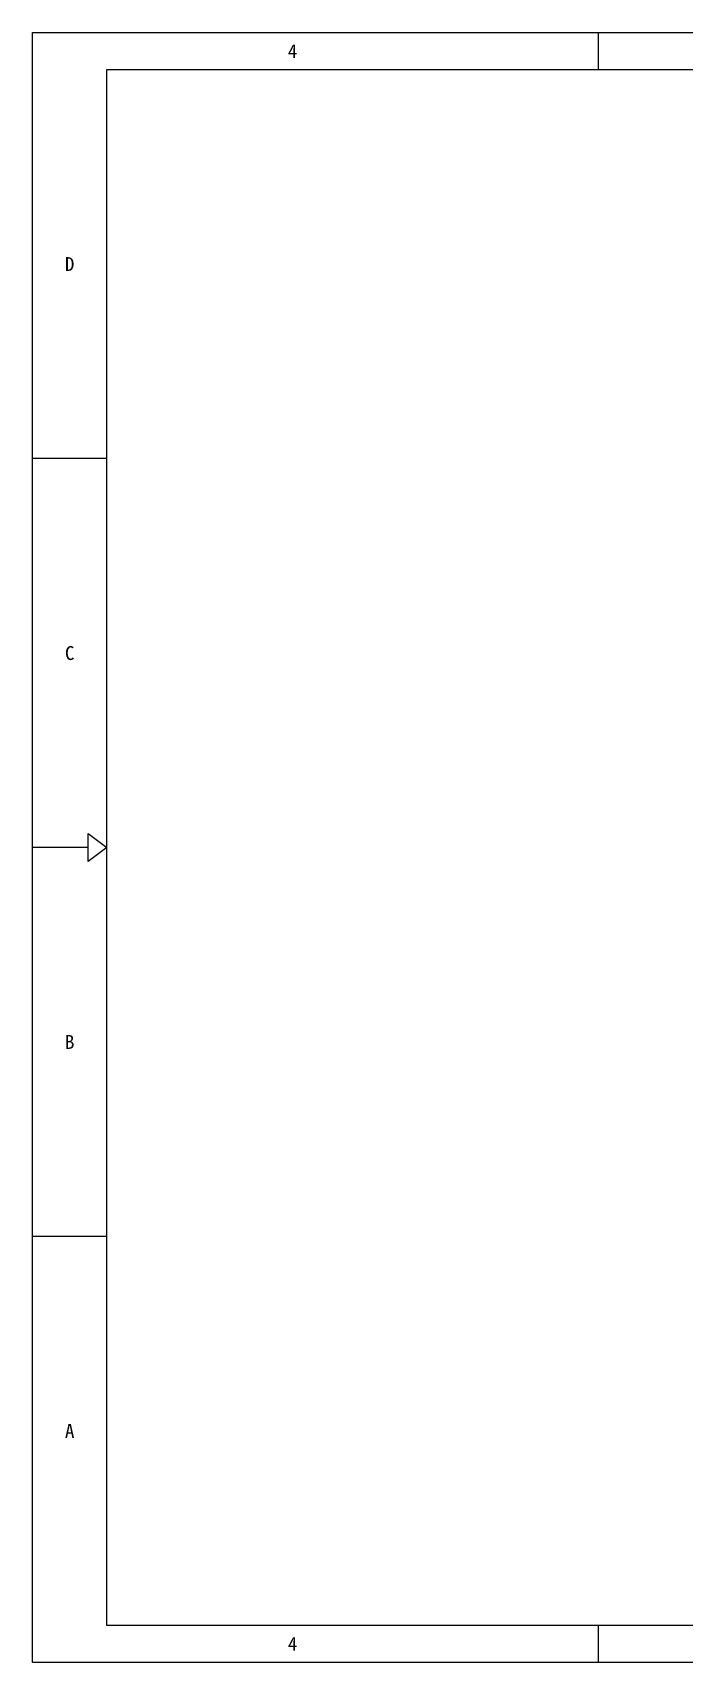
# Model space of a CAD drawing. Header units: millimetres. Extents: x 10653 to 40244, y 19163 to 29561.
# Drawn here: x 15788 to 16611, y 19163 to 21221 of the extents above; entities that cross this region are included whole.
import ezdxf
from ezdxf.enums import TextEntityAlignment as Align

# ---------------------------------------------------------------- set-up
doc = ezdxf.new("R2010")
doc.units = ezdxf.units.MM
doc.layers.add('print', color=30, linetype='Continuous')
doc.styles.add('Dartop', font='')
doc.styles.get('Dartop').set_extended_font_data('FangSong_GB2312')

msp = doc.modelspace()

# ---------------------------------------------------------------- linework, layer by layer
at = {"color": 0}
for p, q in [((16502.132, 21174.26), (16502.132, 21221.043)), ((15881.577, 19209.369), (15881.577, 21174.26)), ((15881.577, 21174.26), (18666.531, 21174.26)), ((15881.577, 20683.037), (15788.011, 20683.037)), ((15858.185, 20191.814), (15788.011, 20191.814)), ((15881.577, 19700.592), (15788.011, 19700.592)), ((18666.531, 19209.369), (15881.577, 19209.369)), ((16502.132, 19162.586), (16502.132, 19209.369))]:
    msp.add_line(p, q, dxfattribs=at)
msp.add_lwpolyline([(15881.577, 20191.814), (15858.185, 20174.271), (15858.185, 20209.358), (15881.577, 20191.814)], close=True, dxfattribs=at)
at = {"layer": 'print'}
msp.add_lwpolyline([(15788.011, 21221.043), (18760.097, 21221.043), (18760.097, 19162.586), (15788.011, 19162.586)], close=True, dxfattribs=at)

# ---------------------------------------------------------------- texts
at = {"color": 0, "style": 'Dartop'}
for s, p in [('4', (16116.171, 21197.652)), ('D', (15834.794, 20928.649)), ('C', (15834.794, 20437.426)), ('B', (15834.794, 19946.203)), ('A', (15834.794, 19454.98)), ('4', (16116.171, 19185.977))]:
    msp.add_text(s, height=17.544, dxfattribs=at).set_placement(p, align=Align.MIDDLE_CENTER)

doc.saveas('drawing.dxf')
